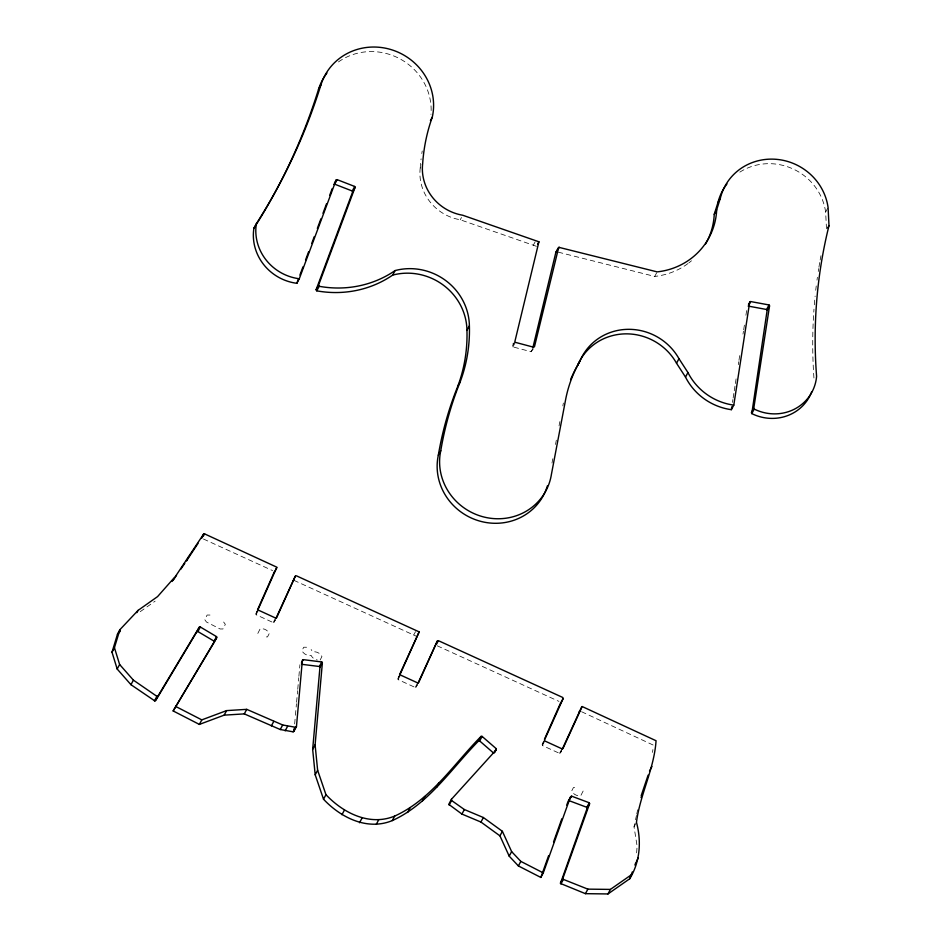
<?xml version="1.0" encoding="UTF-8"?>
<svg xmlns="http://www.w3.org/2000/svg" width="941" height="941" viewBox="0 0 941 941"><rect width="100%" height="100%" fill="white"/><g stroke="black" fill="none" stroke-linecap="round" stroke-linejoin="round"><path stroke-width="0.71" stroke-dasharray="4.71 3.53" d="M256.964 611.074L256.034 614.72L273.184 622.566L275.384 620.072M398.96 675.979L398.055 679.59L415.204 687.436L417.404 684.93M543.298 741.861L542.369 745.507L559.519 753.353L561.718 750.847M636.622 852.864L637.116 846.112L634.034 826.857L635.246 821.164M294.651 723.923L295.298 716.701M295.427 715.254L296.45 703.703M296.58 702.257L297.615 690.706M297.744 689.271L298.767 677.72M298.897 676.273L299.92 664.722M732.463 402.419L732.91 399.513M733.133 398.055L734.039 392.244M734.262 390.797L735.156 384.987M735.38 383.528L736.274 377.717M738.297 364.649L738.744 361.744M738.967 360.297L739.861 354.486M743.002 334.149L743.449 331.244M743.684 329.785L744.578 323.975M745.919 315.27L746.813 309.46M652.466 752.424L652.925 749.554M551.991 463.054L552.802 458.761M555.519 444.47L556.331 440.176M559.048 425.885L559.86 421.603M635.54 819.74L636.457 815.482M636.751 814.059L637.669 809.789M533.229 349.052L531.089 351.722L512.916 346.888L513.151 343.136M274.16 622.33L275.337 619.731M416.181 687.201L417.357 684.601M560.507 753.118L561.671 750.518M257.822 633.422L260.175 628.788A8.281 7.893 28.3 0 1 269.291 633.434L267.515 636.916L264.656 636.904M320.163 660.017L321.928 656.536A8.281 7.893 28.3 0 0 312.824 651.89L311.13 649.561M583.138 791.04L580.785 795.674A8.281 7.893 28.3 0 1 571.681 791.016L573.445 787.546L576.304 787.558M536.464 246.319L460.255 219.771A47.05 44.839 28.3 0 1 420.227 168.027L422.062 164.616M460.255 219.771L461.478 217.5M255.752 613.755L258.199 609.215M256.034 614.72L258.481 610.18M273.184 622.566L275.619 618.037M533.312 245.225L535.147 241.825M512.469 345.982L514.903 341.442M512.916 346.888L515.35 342.348M531.089 351.722L533.535 347.182M293.921 580.338L413.687 635.034L415.522 631.634M397.784 678.626L400.219 674.085M398.055 679.59L400.501 675.05M415.204 687.436L417.651 682.895M558.236 252.153L654.713 276.419L657.159 271.878M826.492 228.745L825.633 212.066L828.08 207.526M542.098 744.531L544.533 740.002M542.369 745.507L544.815 740.967M559.519 753.353L561.965 748.813M634.034 826.857L636.469 822.316M140.209 611.685L155.124 601.146M209.984 615.049L207.114 615.038L204.762 619.672L206.455 622.001L220.112 628.976L222.97 628.976L225.334 624.342L223.64 622.025M306.578 647.243L303.72 647.232L301.955 650.713A8.281 7.893 28.3 0 0 311.059 655.359A8.281 7.893 28.3 0 0 317.293 660.006M203.456 539.017L272.619 570.611M437.283 645.82L558.954 701.386M581.585 711.725L653.619 745.26M413.687 635.034L416.722 636.422M739.838 172.121A55.425 52.825 28.3 0 1 825.633 212.066M813.941 377.976A509.328 485.485 28.3 0 1 813.977 309.177M814.318 304.813A509.328 485.485 28.3 0 1 815.118 296.097M815.729 290.287A509.328 485.485 28.3 0 1 816.247 285.946M817 280.159A509.328 485.485 28.3 0 1 817.4 277.266M818.247 271.502A509.328 485.485 28.3 0 1 818.705 268.62M818.941 267.185A509.328 485.485 28.3 0 1 819.917 261.445M820.164 260.01A509.328 485.485 28.3 0 1 820.964 255.717M691.482 260.786A70.81 67.493 28.3 0 1 688.883 262.88M687.989 263.551A70.81 67.493 28.3 0 1 654.713 276.419M562.847 405.877A137.021 130.611 28.3 0 1 563.388 403.03M338.442 61.93A58.142 55.413 28.3 0 1 401.066 59.471A58.142 55.413 28.3 0 1 430.966 114.402M420.239 168.027A187 178.249 28.3 0 1 421.098 158.817M421.815 153.595A187 178.249 28.3 0 1 422.227 150.983"/><path stroke-width="1.41" d="M547.403 485.838A56.825 54.166 28.3 0 1 479.828 521.114A56.825 54.166 28.3 0 1 438.318 455.232A362.109 345.159 28.3 0 1 457.82 386.186A158.817 151.383 28.3 0 0 466.948 330.385A57.777 55.072 28.3 0 0 392.656 275.101A103.181 98.346 28.3 0 1 316.752 290.84L316.105 289.769L352.616 191.964L352.275 191.011L334.702 184.189L333.737 184.483M316.105 289.769L318.552 285.229L355.051 187.424L354.71 186.471L337.149 179.649L336.184 179.943L334.349 183.342M318.552 285.229L319.199 286.299A103.181 98.346 28.3 0 0 395.102 270.573A57.777 55.072 28.3 0 1 469.383 325.845A158.817 151.383 28.3 0 1 460.255 381.658A362.109 345.159 28.3 0 0 440.764 450.692L438.318 455.232M257.563 609.744L274.407 571.74M568.811 799.874L571.61 796.168L589.254 802.767L589.607 803.708L587.16 808.248L560.436 883.446L585.431 893.668L607.968 893.95L629.729 878.765C640.103 861.791 641.574 841.301 636.469 822.316C640.068 794.298 654.195 769.056 656.053 740.732L582.161 706.526L562.941 748.577L561.965 748.813L544.815 740.967L544.533 740.002L563.153 698.504L562.73 697.457L438.388 640.668L437.33 641.044L418.627 682.66L417.651 682.895L400.501 675.05L400.219 674.085L419.157 631.882L296.368 575.798L295.309 576.174L276.607 617.802L275.619 618.037L258.481 610.18L258.199 609.215L276.854 567.2L204.573 533.876L203.562 534.147L172.132 581.42M544.498 739.179L560.754 702.527M173.967 578.021L157.559 596.618L138.068 610.391L119.907 629.67L117.472 634.21L112.003 652.219L117.178 669.016L130.952 684.683L154.994 701.033L199.327 627.141L200.339 627.012L216.559 636.645L216.724 637.633L173.156 710.937L199.363 724.417L224.158 715.148L244.295 713.89L280.253 729.522L293.133 731.827L294.015 731.145L294.274 728.252M294.015 731.145L296.45 726.605L302.367 660.182L303.214 659.653L321.81 661.958L322.375 662.805L315.106 744.849L317.635 770.267L325.962 794.686C343.23 813.048 369.672 826.374 394.702 816.07C431.272 799.462 453.774 764.045 481.098 736.356L482.11 736.415L496.319 748.754L495.072 752.012M481.098 736.356L478.651 740.885C451.327 768.585 428.837 804.002 392.256 820.611C367.225 830.915 340.783 817.588 323.516 799.215L315.2 774.796L312.659 749.389L319.94 667.334L319.364 666.487L302.202 664.37M811.671 391.856A44.345 42.274 28.3 0 1 751.788 413.605L767.127 310.365L769.562 305.837L769.044 304.955L750.589 301.543L748.483 304.284M751.33 412.758L753.776 408.218L769.562 305.837M570.575 379.623A137.021 130.611 28.3 0 1 577.586 365.426A55.484 52.896 28.3 0 1 625.106 333.867A55.484 52.896 28.3 0 1 676.532 363.238L685.507 377.082A58.448 55.707 28.3 0 0 731.345 409.676L731.792 406.771M731.345 409.676L733.792 405.136L749.706 302.014M173.156 710.937L214.277 642.162L214.113 641.174L197.892 631.552L196.892 631.682L155.618 700.657M336.184 179.943L299.285 278.759L296.838 283.3A48.285 46.015 28.3 0 1 253.905 228.24A632.07 602.487 28.3 0 0 318.505 89.395L320.94 84.855A58.142 55.413 28.3 0 1 390.456 49.414A58.142 55.413 28.3 0 1 432.272 117.202A187 178.249 28.3 0 0 422.674 163.487A47.05 44.839 28.3 0 0 462.701 215.23L538.911 241.79L514.903 341.442L515.35 342.348L533.535 347.182L534.453 346.782L558.731 247.295L657.159 271.878A70.81 67.493 28.3 0 0 716.689 209.808L720.371 198.092A55.425 52.825 28.3 0 1 776.454 159.335A55.425 52.825 28.3 0 1 828.08 207.526L828.997 225.605A509.328 485.485 28.3 0 0 816.6 376.365A44.345 42.274 28.3 0 1 754.223 409.076L751.788 413.605M533.029 347.076L555.86 252.353L558.307 247.812M112.003 652.219L114.437 647.679L119.907 629.67M705.621 243.86A70.81 67.493 28.3 0 0 714.243 214.348L717.924 202.633A55.425 52.825 28.3 0 1 726.958 183.907M641.174 795.721L648.114 775.137M496.295 749.742L451.409 799.321L448.775 804.332L461.913 814.059L480.957 822.058L499.942 835.855L509.199 856.145L518.385 865.932L540.828 877.435L548.65 855.592M553.543 841.948L561.848 818.752M566.741 805.096L568.199 801.003M540.828 877.435L543.275 872.895L570.646 796.462M560.436 882.929L562.883 878.388L589.607 803.708M296.838 283.3L298.379 279.183M299.92 275.066L302.99 266.832M305.554 259.963L308.636 251.729M311.706 243.496L314.27 236.638M317.34 228.404L320.928 218.794M322.975 213.301L326.562 203.691M329.644 195.457L332.208 188.6M629.729 878.765L632.317 871.919M634.904 865.061L635.928 862.321M451.409 799.321L451.574 800.485L464.36 809.531L483.392 817.529L502.388 831.315L511.633 851.617L520.832 861.391L543.275 872.895M275.913 618.437L295.309 576.174M399.56 674.662L419.157 631.882M417.933 683.295L437.33 641.044M562.259 749.212L581.644 706.95M253.905 228.24L256.352 223.711A632.07 602.487 28.3 0 0 320.94 84.855M334.702 184.189L337.149 179.649M352.275 191.011L354.71 186.471M352.616 191.964L355.051 187.424M136.845 612.662L138.068 610.391M316.752 290.84L319.199 286.299M117.178 669.016L119.625 664.487L114.437 647.679M188.894 556.413L186.447 560.954L198.033 543.369M203.562 534.147L201.597 538.358M203.35 536.147L204.573 533.876M430.437 120.601L432.272 117.202M130.952 684.683L133.399 680.143L119.625 664.487M154.465 700.88L156.912 696.34L158.064 696.117M196.892 631.682L199.327 627.141M197.892 631.552L200.339 627.012M392.668 275.113L395.102 270.573M214.113 641.174L216.559 636.645M214.277 642.162L216.724 637.633M274.372 572.269L276.819 567.729M199.363 724.417L201.809 719.877L226.593 710.608L246.73 709.349L282.7 724.982L295.58 727.287L296.45 726.605M224.158 715.148L226.593 710.608M244.295 713.89L246.73 709.349M466.948 330.385L469.383 325.845M301.379 663.064L303.214 659.653M271.349 725.899L273.796 721.371M457.82 386.186L460.255 381.658M537.687 244.06L538.911 241.79M280.253 729.522L282.7 724.982M319.364 666.487L321.81 661.958M285.158 730.839L287.593 726.311M319.94 667.334L322.375 662.805M293.133 731.827L295.58 727.287M559.26 247.26L555.86 252.353M312.659 749.389L315.106 744.849M315.2 774.796L317.635 770.267M323.516 799.215L325.962 794.686M577.586 365.426L580.032 360.885A55.484 52.896 28.3 0 1 627.541 329.338A55.484 52.896 28.3 0 1 678.979 358.697L687.942 372.542A58.448 55.707 28.3 0 0 733.792 405.136M341.948 814.718L344.394 810.177M436.565 644.067L438.388 640.668M359.497 822.763L361.944 818.223M376.247 824.375L378.694 819.834M717.924 202.633L720.371 198.092M714.243 214.348L716.689 209.808M392.256 820.611L394.702 816.07M407.606 812.483L410.053 807.943M422.368 801.038L424.803 796.498M436.612 787.299L439.047 782.771M676.532 363.238L678.979 358.697M496.319 748.754L493.872 753.294L479.675 740.955L482.11 736.415M449.128 805.025L451.574 800.485M685.507 377.082L687.942 372.542M461.913 814.059L464.36 809.531M748.754 304.943L750.589 301.543M480.957 822.058L483.392 817.529M748.142 306.072L766.597 309.495L769.044 304.955M560.718 703.045L563.153 698.504M499.942 835.855L502.388 831.315M827.774 227.875L828.997 225.605M509.199 856.145L511.633 851.617M518.385 865.932L520.832 861.391M568.623 800.685L571.61 796.168M587.16 808.248L586.808 807.307L589.254 802.767M560.918 883.94L563.365 879.4L562.883 878.388M649.502 771.02L651.948 766.492M585.431 893.668L587.878 889.139L610.403 889.41L632.164 874.224M641.009 797.568L642.232 795.298M607.968 893.95L610.403 889.41M636.539 861.191L638.374 857.792M173.179 580.15L176.496 575.351M180.648 569.352L184.789 563.353M117.472 634.21L120.33 631.164M292.863 580.715L293.921 580.338M579.197 711.49L580.268 711.114M478.651 740.885L479.675 740.955M569.164 800.697L586.808 807.307M563.365 879.4L587.878 889.139M175.602 706.409L201.809 719.877M133.399 680.143L156.912 696.34M766.597 309.495L767.127 310.365M753.776 408.218L754.235 409.064M318.505 89.395A58.142 55.413 28.3 0 1 326.927 73.057M299.285 278.759A48.285 46.015 28.3 0 1 256.352 223.711M440.764 450.692A56.825 54.166 28.3 0 0 485.932 517.479A56.825 54.166 28.3 0 0 551.438 474.24L565.294 401.337A137.021 130.611 28.3 0 1 580.032 360.885"/></g></svg>
